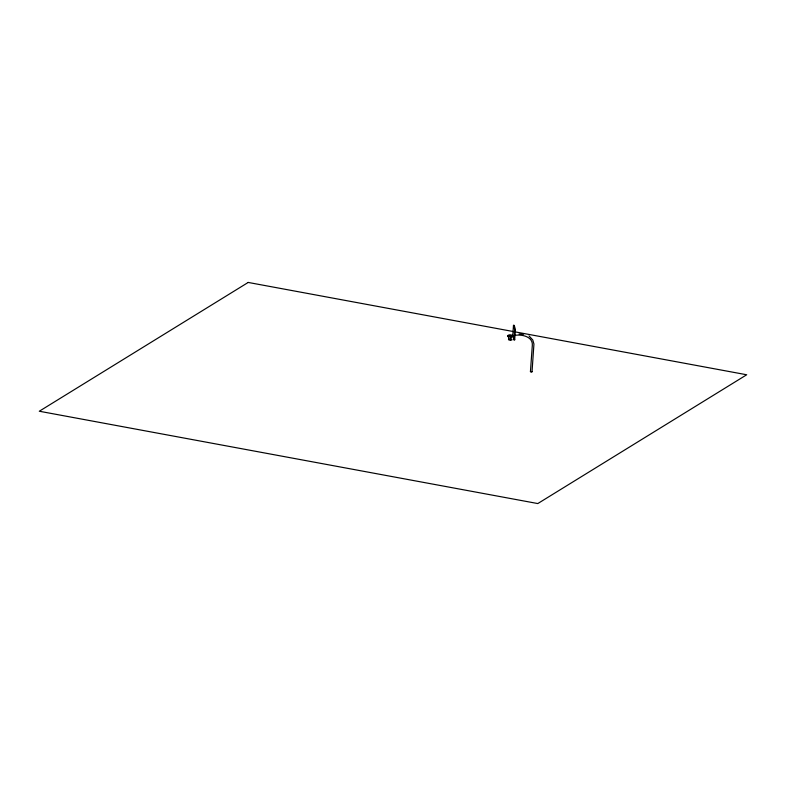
<?xml version="1.0" encoding="UTF-8"?>
<svg xmlns="http://www.w3.org/2000/svg" width="786" height="786" viewBox="0 0 786 786"><rect width="100%" height="100%" fill="white"/><g stroke="black" fill="none" stroke-linecap="round" stroke-linejoin="round"><path stroke-width="1.18" d="M510.428 340.132A5.207 0.491 -87.5 0 1 510.703 337.096L510.743 336.889A5.197 0.491 -87.5 0 0 510.428 340.132L510.762 336.428M510.645 338.628L510.595 339.218M508.11 335.416L508.07 335.602A2.505 0.707 4.1 0 0 511.804 336.408A2.505 0.707 4.1 0 0 512.02 335.219A2.505 0.707 4.1 0 0 508.11 335.416L507.972 336.035A5.207 4.962 -15.3 0 1 508.503 339.591M513.494 325.335L512.767 335.543L513.926 339.788L514.683 339.817L515.41 329.609L514.25 325.365L513.494 325.335L514.653 329.58L513.926 339.788M513.111 336.143L513.435 335.701M529.027 335.936L532.8 340.004L533.93 344.062L532.034 371.758L531.415 371.935L530.442 371.631L532.318 345.359C533.075 336.29 521.147 334.06 514.25 335.455M508.041 336.035A2.505 0.707 4.1 0 0 511.765 336.85A2.505 0.707 4.1 0 0 511.991 335.661A2.505 0.707 4.1 0 0 508.08 335.848L508.12 336.3M508.08 335.848A5.197 4.922 34.1 0 1 508.571 339.424L508.513 339.542A1.749 0.501 4.1 0 0 511.077 340.122A1.749 0.501 4.1 0 0 511.421 339.316M530.442 371.631L532.034 371.758M514.653 329.58L515.41 329.609M519.045 334.07L523.594 334.266M508.532 339.414L508.571 339.424A1.749 0.501 4.1 0 1 509.299 339.149M512.993 335.622L513.071 336.015M514.26 338.285L514.683 339.817M248.199 282.439L39.3 411.235L537.801 503.561L746.7 374.765L248.199 282.439"/></g></svg>
